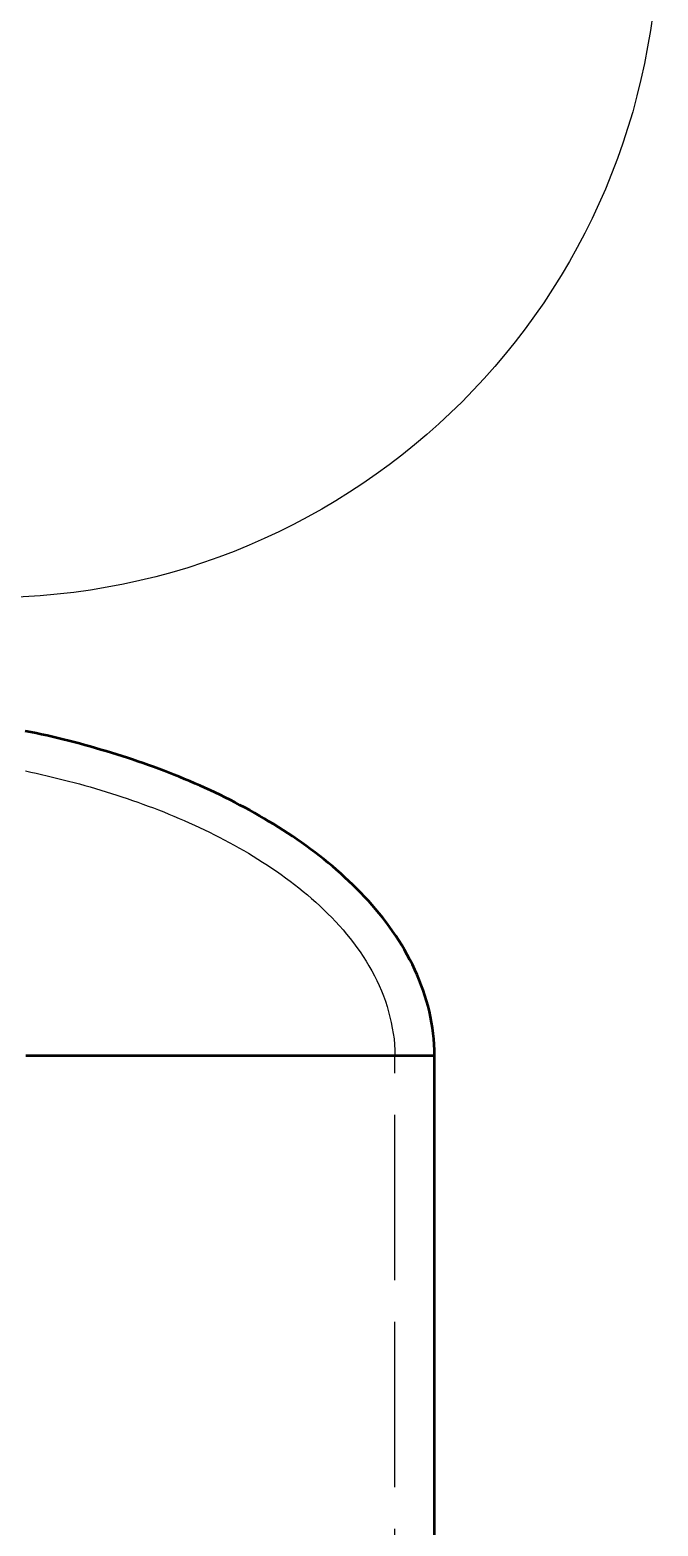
# Model space of a CAD drawing. Header units: millimetres. Extents: x 0 to 420, y 0 to 297.
# Drawn here: x 94.27 to 105.65, y 227.8 to 254.9 of the extents above; entities that cross this region are included whole.
import ezdxf

# ---------------------------------------------------------------- set-up
doc = ezdxf.new("R2010")
doc.units = ezdxf.units.MM
doc.linetypes.add('ISO02-TRAZOS', pattern=[3.75, 3, -0.75])
for name, color, linetype, lineweight in [('01-VISIBLE', 7, 'CONTINUOUS', 50), ('02-OCULTA', 4, 'ISO02-TRAZOS', 25), ('08-FINA', 5, 'CONTINUOUS', 25)]:
    doc.layers.add(name, color=color, linetype=linetype, lineweight=lineweight)

msp = doc.modelspace()

# ---------------------------------------------------------------- linework, layer by layer
at = {"layer": '01-VISIBLE'}
msp.add_line((101.6, 176), (101.6, 236.32), dxfattribs=at)
for points in [[(101.6, 236.32), (101.599, 236.421), (101.594, 236.521), (101.587, 236.622), (101.577, 236.722), (101.564, 236.822), (101.548, 236.921), (101.529, 237.02), (101.508, 237.118), (101.483, 237.216), (101.457, 237.313), (101.427, 237.409), (101.396, 237.504), (101.361, 237.599), (101.324, 237.693), (101.285, 237.785), (101.244, 237.877), (101.201, 237.968), (101.155, 238.058), (101.107, 238.146), (101.058, 238.234), (101.006, 238.32), (100.953, 238.406), (100.898, 238.49), (100.841, 238.573), (100.783, 238.655), (100.723, 238.736), (100.662, 238.815), (100.599, 238.894), (100.534, 238.971), (100.469, 239.048), (100.402, 239.123), (100.334, 239.197), (100.264, 239.27), (100.194, 239.341), (100.122, 239.412), (100.05, 239.482), (99.976, 239.55), (99.902, 239.618), (99.826, 239.684), (99.75, 239.75), (99.672, 239.814), (99.594, 239.878), (99.515, 239.94), (99.436, 240.002), (99.355, 240.062), (99.274, 240.122), (99.192, 240.18), (99.11, 240.238), (99.027, 240.294), (98.943, 240.35), (98.859, 240.405), (98.774, 240.459), (98.688, 240.512), (98.602, 240.564), (98.516, 240.616), (98.429, 240.666), (98.341, 240.716), (98.253, 240.765), (98.165, 240.813), (98.076, 240.86), (97.987, 240.907), (97.897, 240.953), (97.807, 240.997), (97.717, 241.042), (97.626, 241.085), (97.535, 241.128), (97.443, 241.169), (97.352, 241.211), (97.259, 241.251), (97.167, 241.291), (97.074, 241.33), (96.981, 241.368), (96.888, 241.406), (96.795, 241.443), (96.701, 241.479), (96.607, 241.515), (96.512, 241.55), (96.418, 241.584), (96.323, 241.618), (96.228, 241.651), (96.132, 241.683), (96.037, 241.714), (95.941, 241.745), (95.845, 241.775), (95.749, 241.805), (95.653, 241.834), (95.556, 241.863), (95.46, 241.891), (95.363, 241.92), (95.266, 241.947), (95.169, 241.974), (95.072, 242), (94.975, 242.026), (94.877, 242.05), (94.779, 242.074), (94.681, 242.096), (94.583, 242.118), (94.485, 242.139), (94.386, 242.159), (94.287, 242.179), (94.189, 242.198)], [(94.2, 236.32), (94.3, 236.32), (94.4, 236.32), (94.5, 236.32), (94.6, 236.32), (94.7, 236.32), (94.8, 236.32), (94.9, 236.32), (95, 236.32), (95.1, 236.32), (95.2, 236.32), (95.3, 236.32), (95.4, 236.32), (95.5, 236.32), (95.6, 236.32), (95.7, 236.32), (95.8, 236.32), (95.9, 236.32), (96, 236.32), (96.1, 236.32), (96.2, 236.32), (96.3, 236.32), (96.4, 236.32), (96.5, 236.32), (96.6, 236.32), (96.7, 236.32), (96.8, 236.32), (96.9, 236.32), (97, 236.32), (97.1, 236.32), (97.2, 236.32), (97.3, 236.32), (97.4, 236.32), (97.5, 236.32), (97.6, 236.32), (97.7, 236.32), (97.8, 236.32), (97.9, 236.32), (98, 236.32), (98.1, 236.32), (98.2, 236.32), (98.3, 236.32), (98.4, 236.32), (98.5, 236.32), (98.6, 236.32), (98.7, 236.32), (98.8, 236.32), (98.9, 236.32), (99, 236.32), (99.1, 236.32), (99.2, 236.32), (99.3, 236.32), (99.4, 236.32), (99.5, 236.32), (99.6, 236.32), (99.7, 236.32), (99.8, 236.32), (99.9, 236.32), (100, 236.32), (100.1, 236.32), (100.2, 236.32), (100.3, 236.32), (100.4, 236.32), (100.5, 236.32), (100.6, 236.32), (100.7, 236.32), (100.8, 236.32), (100.9, 236.32), (101, 236.32), (101.1, 236.32), (101.2, 236.32), (101.3, 236.32), (101.4, 236.32), (101.5, 236.32), (101.6, 236.32)]]:
    msp.add_lwpolyline(points, dxfattribs=at)
at = {"layer": '02-OCULTA'}
msp.add_line((100.88, 176), (100.88, 236.32), dxfattribs=at)
for points in [[(94.19, 241.478), (94.289, 241.457), (94.387, 241.435), (94.485, 241.413), (94.583, 241.39), (94.681, 241.367), (94.779, 241.343), (94.877, 241.319), (94.974, 241.294), (95.071, 241.268), (95.169, 241.242), (95.266, 241.215), (95.362, 241.188), (95.459, 241.159), (95.555, 241.131), (95.652, 241.101), (95.748, 241.071), (95.844, 241.041), (95.939, 241.009), (96.035, 240.977), (96.13, 240.944), (96.225, 240.911), (96.319, 240.877), (96.414, 240.842), (96.508, 240.807), (96.602, 240.771), (96.695, 240.734), (96.789, 240.696), (96.882, 240.658), (96.974, 240.619), (97.067, 240.579), (97.159, 240.538), (97.251, 240.496), (97.342, 240.454), (97.433, 240.411), (97.523, 240.367), (97.613, 240.322), (97.703, 240.277), (97.792, 240.23), (97.881, 240.183), (97.97, 240.135), (98.057, 240.086), (98.145, 240.036), (98.232, 239.985), (98.318, 239.933), (98.403, 239.88), (98.488, 239.827), (98.573, 239.772), (98.657, 239.716), (98.74, 239.659), (98.822, 239.601), (98.904, 239.542), (98.984, 239.482), (99.064, 239.421), (99.143, 239.359), (99.222, 239.296), (99.299, 239.231), (99.375, 239.166), (99.451, 239.099), (99.525, 239.031), (99.598, 238.962), (99.669, 238.891), (99.74, 238.82), (99.809, 238.747), (99.877, 238.672), (99.944, 238.597), (100.009, 238.52), (100.072, 238.442), (100.134, 238.362), (100.194, 238.281), (100.252, 238.199), (100.308, 238.116), (100.362, 238.031), (100.414, 237.944), (100.463, 237.857), (100.511, 237.768), (100.556, 237.679), (100.6, 237.588), (100.64, 237.496), (100.677, 237.402), (100.711, 237.307), (100.741, 237.211), (100.769, 237.115), (100.793, 237.017), (100.815, 236.919), (100.836, 236.82), (100.854, 236.721), (100.868, 236.622), (100.876, 236.521), (100.879, 236.421), (100.88, 236.32)], [(101.6, 236.32), (101.5, 236.32), (101.4, 236.32), (101.3, 236.32), (101.2, 236.32), (101.1, 236.32), (101, 236.32), (100.9, 236.32), (100.8, 236.32), (100.7, 236.32), (100.6, 236.32), (100.5, 236.32), (100.4, 236.32), (100.3, 236.32), (100.2, 236.32), (100.1, 236.32), (100, 236.32), (99.9, 236.32), (99.8, 236.32), (99.7, 236.32), (99.6, 236.32), (99.5, 236.32), (99.4, 236.32), (99.3, 236.32), (99.2, 236.32), (99.1, 236.32), (99, 236.32), (98.9, 236.32), (98.8, 236.32), (98.7, 236.32), (98.6, 236.32), (98.5, 236.32), (98.4, 236.32), (98.3, 236.32), (98.2, 236.32), (98.1, 236.32), (98, 236.32), (97.9, 236.32), (97.8, 236.32), (97.7, 236.32), (97.6, 236.32), (97.5, 236.32), (97.4, 236.32), (97.3, 236.32), (97.2, 236.32), (97.1, 236.32), (97, 236.32), (96.9, 236.32), (96.8, 236.32), (96.7, 236.32), (96.6, 236.32), (96.5, 236.32), (96.4, 236.32), (96.3, 236.32), (96.2, 236.32), (96.1, 236.32), (96, 236.32), (95.9, 236.32), (95.8, 236.32), (95.7, 236.32), (95.6, 236.32), (95.5, 236.32), (95.4, 236.32), (95.3, 236.32), (95.2, 236.32), (95.1, 236.32), (95, 236.32), (94.9, 236.32), (94.8, 236.32), (94.7, 236.32), (94.6, 236.32), (94.5, 236.32), (94.4, 236.32), (94.3, 236.32), (94.2, 236.32)], [(100.88, 236.32), (100.78, 236.32), (100.679, 236.32), (100.579, 236.32), (100.479, 236.32), (100.379, 236.32), (100.278, 236.32), (100.178, 236.32), (100.078, 236.32), (99.977, 236.32), (99.877, 236.32), (99.777, 236.32), (99.677, 236.32), (99.576, 236.32), (99.476, 236.32), (99.376, 236.32), (99.275, 236.32), (99.175, 236.32), (99.075, 236.32), (98.975, 236.32), (98.874, 236.32), (98.774, 236.32), (98.674, 236.32), (98.574, 236.32), (98.473, 236.32), (98.373, 236.32), (98.273, 236.32), (98.172, 236.32), (98.072, 236.32), (97.972, 236.32), (97.872, 236.32), (97.771, 236.32), (97.671, 236.32), (97.571, 236.32), (97.47, 236.32), (97.37, 236.32), (97.27, 236.32), (97.17, 236.32), (97.069, 236.32), (96.969, 236.32), (96.869, 236.32), (96.768, 236.32), (96.668, 236.32), (96.568, 236.32), (96.468, 236.32), (96.367, 236.32), (96.267, 236.32), (96.167, 236.32), (96.066, 236.32), (95.966, 236.32), (95.866, 236.32), (95.766, 236.32), (95.665, 236.32), (95.565, 236.32), (95.465, 236.32), (95.365, 236.32), (95.264, 236.32), (95.164, 236.32), (95.064, 236.32), (94.963, 236.32), (94.863, 236.32), (94.763, 236.32), (94.663, 236.32), (94.562, 236.32), (94.462, 236.32), (94.362, 236.32), (94.261, 236.32)], [(94.261, 236.32), (94.362, 236.32), (94.462, 236.32), (94.562, 236.32), (94.663, 236.32), (94.763, 236.32), (94.863, 236.32), (94.963, 236.32), (95.064, 236.32), (95.164, 236.32), (95.264, 236.32), (95.365, 236.32), (95.465, 236.32), (95.565, 236.32), (95.665, 236.32), (95.766, 236.32), (95.866, 236.32), (95.966, 236.32), (96.066, 236.32), (96.167, 236.32), (96.267, 236.32), (96.367, 236.32), (96.468, 236.32), (96.568, 236.32), (96.668, 236.32), (96.768, 236.32), (96.869, 236.32), (96.969, 236.32), (97.069, 236.32), (97.17, 236.32), (97.27, 236.32), (97.37, 236.32), (97.47, 236.32), (97.571, 236.32), (97.671, 236.32), (97.771, 236.32), (97.872, 236.32), (97.972, 236.32), (98.072, 236.32), (98.172, 236.32), (98.273, 236.32), (98.373, 236.32), (98.473, 236.32), (98.574, 236.32), (98.674, 236.32), (98.774, 236.32), (98.874, 236.32), (98.975, 236.32), (99.075, 236.32), (99.175, 236.32), (99.275, 236.32), (99.376, 236.32), (99.476, 236.32), (99.576, 236.32), (99.677, 236.32), (99.777, 236.32), (99.877, 236.32), (99.977, 236.32), (100.078, 236.32), (100.178, 236.32), (100.278, 236.32), (100.379, 236.32), (100.479, 236.32), (100.579, 236.32), (100.679, 236.32), (100.78, 236.32), (100.88, 236.32)]]:
    msp.add_lwpolyline(points, dxfattribs=at)
at = {"layer": '08-FINA'}
msp.add_circle((93.525, 256.74), 12.125, dxfattribs=at)

doc.saveas('drawing.dxf')
